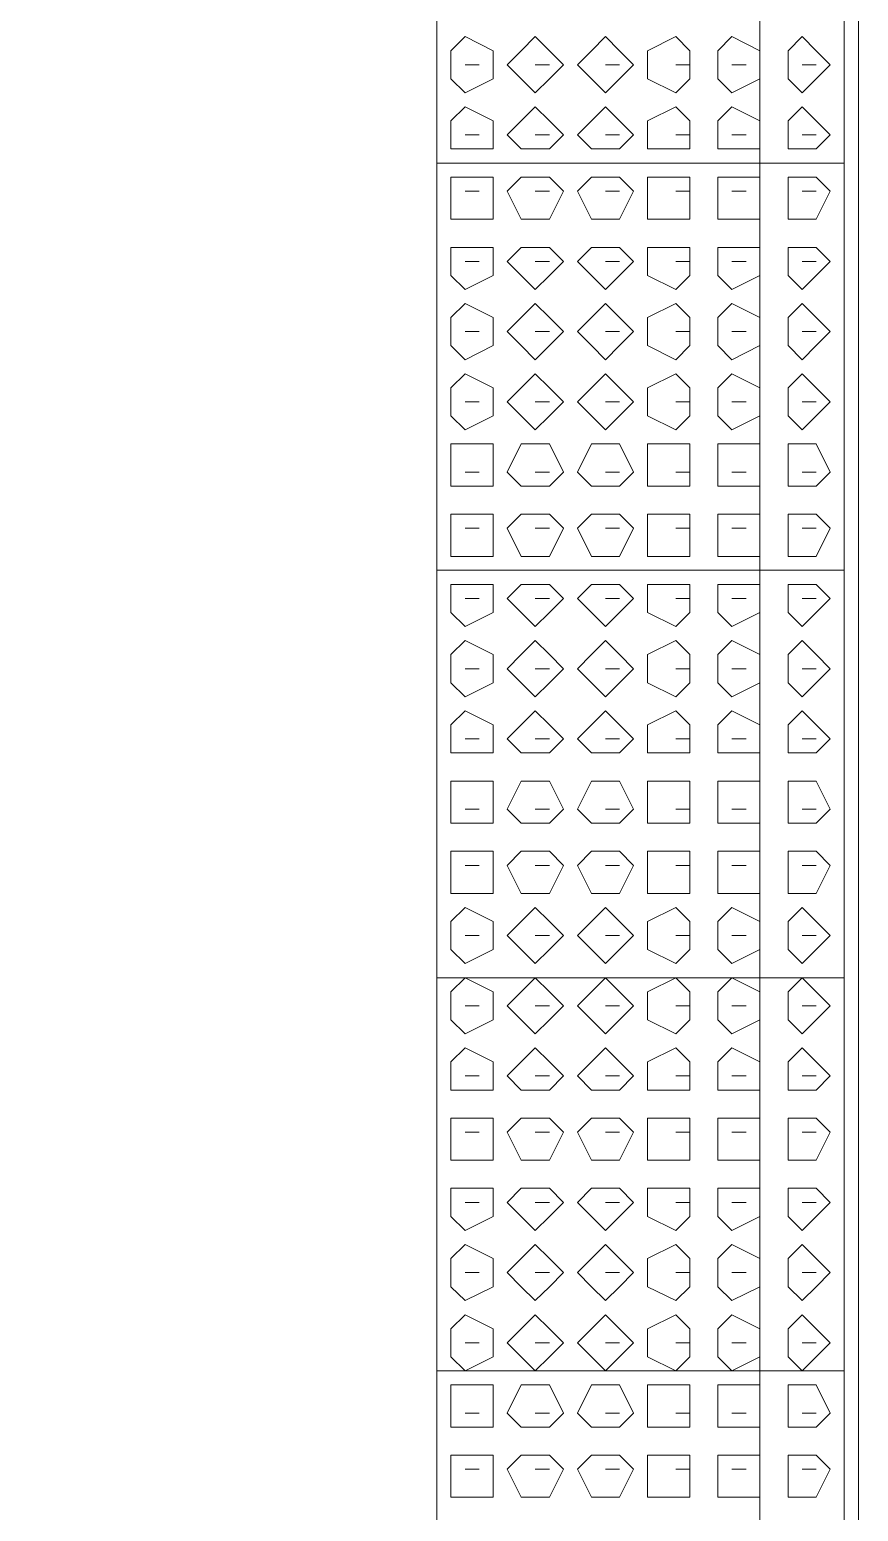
# Model space of a CAD drawing. Header units: millimetres. Extents: x -750 to 104995, y 68 to 66109.
# Drawn here: x 64679 to 65296, y 17342 to 18444 of the extents above; entities that cross this region are included whole.
import ezdxf

# ---------------------------------------------------------------- set-up
doc = ezdxf.new("R2010")
doc.units = ezdxf.units.MM
doc.layers.add('PDF_형상', color=7, linetype='Continuous')

msp = doc.modelspace()

# ---------------------------------------------------------------- linework, layer by layer
at = {"layer": 'PDF_형상', "lineweight": 5}
for points in [[(64679.3, 19546.9), (64679.3, 19243.8), (64982.4, 19243.8), (64982.4, 18940.8), (64982.4, 18648.2), (64982.4, 18345.1), (64982.4, 18042.1), (64982.4, 17739), (64982.4, 17446.4), (64982.4, 17143.4), (65285.4, 17143.4), (65285.4, 17446.4), (65285.4, 17739), (65285.4, 18042.1), (65285.4, 18345.1), (65285.4, 18648.2), (65285.4, 18940.8), (65285.4, 19243.8), (64982.4, 19243.8), (64982.4, 19546.9)], [(65003.3, 18418.3), (65013.7, 18418.3)], [(65055.5, 18418.3), (65066, 18418.3)], [(65107.8, 18418.3), (65118.2, 18418.3)], [(65160, 18418.3), (65170.5, 18418.3)], [(65201.8, 18418.3), (65212.3, 18418.3)], [(65254.1, 18418.3), (65264.5, 18418.3)], [(65003.3, 18366), (65013.7, 18366)], [(65055.5, 18366), (65066, 18366)], [(65107.8, 18366), (65118.2, 18366)], [(65160, 18366), (65170.5, 18366)], [(65201.8, 18366), (65212.3, 18366)], [(65254.1, 18366), (65264.5, 18366)], [(64982.4, 18345.1), (65285.4, 18345.1), (64982.4, 18345.1)], [(65003.3, 18324.2), (65013.7, 18324.2)], [(65055.5, 18324.2), (65066, 18324.2)], [(65107.8, 18324.2), (65118.2, 18324.2)], [(65160, 18324.2), (65170.5, 18324.2)], [(65201.8, 18324.2), (65212.3, 18324.2)], [(65254.1, 18324.2), (65264.5, 18324.2)], [(65003.3, 18272), (65013.7, 18272)], [(65055.5, 18272), (65066, 18272)], [(65107.8, 18272), (65118.2, 18272)], [(65160, 18272), (65170.5, 18272)], [(65201.8, 18272), (65212.3, 18272)], [(65254.1, 18272), (65264.5, 18272)], [(65003.3, 18219.7), (65013.7, 18219.7)], [(65055.5, 18219.7), (65066, 18219.7)], [(65107.8, 18219.7), (65118.2, 18219.7)], [(65160, 18219.7), (65170.5, 18219.7)], [(65201.8, 18219.7), (65212.3, 18219.7)], [(65254.1, 18219.7), (65264.5, 18219.7)], [(65003.3, 18167.5), (65013.7, 18167.5)], [(65055.5, 18167.5), (65066, 18167.5)], [(65107.8, 18167.5), (65118.2, 18167.5)], [(65160, 18167.5), (65170.5, 18167.5)], [(65201.8, 18167.5), (65212.3, 18167.5)], [(65254.1, 18167.5), (65264.5, 18167.5)], [(65003.3, 18115.2), (65013.7, 18115.2)], [(65055.5, 18115.2), (65066, 18115.2)], [(65107.8, 18115.2), (65118.2, 18115.2)], [(65160, 18115.2), (65170.5, 18115.2)], [(65201.8, 18115.2), (65212.3, 18115.2)], [(65254.1, 18115.2), (65264.5, 18115.2)], [(65003.3, 18073.4), (65013.7, 18073.4)], [(65055.5, 18073.4), (65066, 18073.4)], [(65107.8, 18073.4), (65118.2, 18073.4)], [(65160, 18073.4), (65170.5, 18073.4)], [(65201.8, 18073.4), (65212.3, 18073.4)], [(65254.1, 18073.4), (65264.5, 18073.4)], [(64982.4, 18042.1), (65285.4, 18042.1), (64982.4, 18042.1)], [(64982.4, 18042.1), (65285.4, 18042.1)], [(65003.3, 18021.2), (65013.7, 18021.2)], [(65055.5, 18021.2), (65066, 18021.2)], [(65107.8, 18021.2), (65118.2, 18021.2)], [(65160, 18021.2), (65170.5, 18021.2)], [(65201.8, 18021.2), (65212.3, 18021.2)], [(65254.1, 18021.2), (65264.5, 18021.2)], [(65003.3, 17968.9), (65013.7, 17968.9)], [(65055.5, 17968.9), (65066, 17968.9)], [(65107.8, 17968.9), (65118.2, 17968.9)], [(65160, 17968.9), (65170.5, 17968.9)], [(65201.8, 17968.9), (65212.3, 17968.9)], [(65254.1, 17968.9), (65264.5, 17968.9)], [(65003.3, 17916.7), (65013.7, 17916.7)], [(65055.5, 17916.7), (65066, 17916.7)], [(65107.8, 17916.7), (65118.2, 17916.7)], [(65160, 17916.7), (65170.5, 17916.7)], [(65201.8, 17916.7), (65212.3, 17916.7)], [(65254.1, 17916.7), (65264.5, 17916.7)], [(65003.3, 17864.4), (65013.7, 17864.4)], [(65055.5, 17864.4), (65066, 17864.4)], [(65107.8, 17864.4), (65118.2, 17864.4)], [(65160, 17864.4), (65170.5, 17864.4)], [(65201.8, 17864.4), (65212.3, 17864.4)], [(65254.1, 17864.4), (65264.5, 17864.4)], [(65003.3, 17822.6), (65013.7, 17822.6)], [(65055.5, 17822.6), (65066, 17822.6)], [(65107.8, 17822.6), (65118.2, 17822.6)], [(65160, 17822.6), (65170.5, 17822.6)], [(65201.8, 17822.6), (65212.3, 17822.6)], [(65254.1, 17822.6), (65264.5, 17822.6)], [(65003.3, 17770.4), (65013.7, 17770.4)], [(65055.5, 17770.4), (65066, 17770.4)], [(65107.8, 17770.4), (65118.2, 17770.4)], [(65160, 17770.4), (65170.5, 17770.4)], [(65201.8, 17770.4), (65212.3, 17770.4)], [(65254.1, 17770.4), (65264.5, 17770.4)], [(64982.4, 17739), (65285.4, 17739), (64982.4, 17739)], [(64982.4, 17739), (65285.4, 17739)], [(65003.3, 17718.1), (65013.7, 17718.1)], [(65055.5, 17718.1), (65066, 17718.1)], [(65107.8, 17718.1), (65118.2, 17718.1)], [(65160, 17718.1), (65170.5, 17718.1)], [(65201.8, 17718.1), (65212.3, 17718.1)], [(65254.1, 17718.1), (65264.5, 17718.1)], [(65003.3, 17665.9), (65013.7, 17665.9)], [(65055.5, 17665.9), (65066, 17665.9)], [(65107.8, 17665.9), (65118.2, 17665.9)], [(65160, 17665.9), (65170.5, 17665.9)], [(65201.8, 17665.9), (65212.3, 17665.9)], [(65254.1, 17665.9), (65264.5, 17665.9)], [(65003.3, 17624.1), (65013.7, 17624.1)], [(65055.5, 17624.1), (65066, 17624.1)], [(65107.8, 17624.1), (65118.2, 17624.1)], [(65160, 17624.1), (65170.5, 17624.1)], [(65201.8, 17624.1), (65212.3, 17624.1)], [(65254.1, 17624.1), (65264.5, 17624.1)], [(65003.3, 17571.8), (65013.7, 17571.8)], [(65055.5, 17571.8), (65066, 17571.8)], [(65107.8, 17571.8), (65118.2, 17571.8)], [(65160, 17571.8), (65170.5, 17571.8)], [(65201.8, 17571.8), (65212.3, 17571.8)], [(65254.1, 17571.8), (65264.5, 17571.8)], [(65003.3, 17519.6), (65013.7, 17519.6)], [(65055.5, 17519.6), (65066, 17519.6)], [(65107.8, 17519.6), (65118.2, 17519.6)], [(65160, 17519.6), (65170.5, 17519.6)], [(65201.8, 17519.6), (65212.3, 17519.6)], [(65254.1, 17519.6), (65264.5, 17519.6)], [(65003.3, 17467.3), (65013.7, 17467.3)], [(65055.5, 17467.3), (65066, 17467.3)], [(65107.8, 17467.3), (65118.2, 17467.3)], [(65160, 17467.3), (65170.5, 17467.3)], [(65201.8, 17467.3), (65212.3, 17467.3)], [(65254.1, 17467.3), (65264.5, 17467.3)], [(64982.4, 17446.4), (65285.4, 17446.4), (64982.4, 17446.4)], [(64982.4, 17446.4), (65285.4, 17446.4)], [(65003.3, 17415.1), (65013.7, 17415.1)], [(65055.5, 17415.1), (65066, 17415.1)], [(65107.8, 17415.1), (65118.2, 17415.1)], [(65160, 17415.1), (65170.5, 17415.1)], [(65201.8, 17415.1), (65212.3, 17415.1)], [(65254.1, 17415.1), (65264.5, 17415.1)], [(65003.3, 17373.3), (65013.7, 17373.3)], [(65055.5, 17373.3), (65066, 17373.3)], [(65107.8, 17373.3), (65118.2, 17373.3)], [(65160, 17373.3), (65170.5, 17373.3)], [(65201.8, 17373.3), (65212.3, 17373.3)], [(65254.1, 17373.3), (65264.5, 17373.3)]]:
    msp.add_lwpolyline(points, dxfattribs=at)
for points in [[(65295.9, 17310.6), (65295.9, 17216.5), (65275, 17216.5), (65295.9, 17216.5), (65295.9, 17310.6), (65295.9, 18533.2), (65222.7, 18533.2), (65222.7, 17310.6)], [(65024.2, 18418.3), (65024.2, 18428.7), (65003.3, 18439.2), (64992.8, 18428.7), (64992.8, 18418.3), (64992.8, 18407.8), (65003.3, 18397.4), (65024.2, 18407.8)], [(65076.4, 18418.3), (65066, 18428.7), (65055.5, 18439.2), (65045.1, 18428.7), (65034.6, 18418.3), (65045.1, 18407.8), (65055.5, 18397.4), (65066, 18407.8)], [(65128.7, 18418.3), (65118.2, 18428.7), (65107.8, 18439.2), (65097.3, 18428.7), (65086.9, 18418.3), (65097.3, 18407.8), (65107.8, 18397.4), (65118.2, 18407.8)], [(65170.5, 18418.3), (65170.5, 18428.7), (65160, 18439.2), (65139.1, 18428.7), (65139.1, 18418.3), (65139.1, 18407.8), (65160, 18397.4), (65170.5, 18407.8)], [(65222.7, 18418.3), (65222.7, 18428.7), (65201.8, 18439.2), (65191.4, 18428.7), (65191.4, 18418.3), (65191.4, 18407.8), (65201.8, 18397.4), (65222.7, 18407.8)], [(65275, 18418.3), (65264.5, 18428.7), (65254.1, 18439.2), (65243.6, 18428.7), (65243.6, 18418.3), (65243.6, 18407.8), (65254.1, 18397.4), (65264.5, 18407.8)], [(65024.2, 18366), (65024.2, 18376.5), (65003.3, 18386.9), (64992.8, 18376.5), (64992.8, 18366), (64992.8, 18355.6), (65003.3, 18355.6), (65024.2, 18355.6)], [(65076.4, 18366), (65066, 18376.5), (65055.5, 18386.9), (65045.1, 18376.5), (65034.6, 18366), (65045.1, 18355.6), (65055.5, 18355.6), (65066, 18355.6)], [(65128.7, 18366), (65118.2, 18376.5), (65107.8, 18386.9), (65097.3, 18376.5), (65086.9, 18366), (65097.3, 18355.6), (65107.8, 18355.6), (65118.2, 18355.6)], [(65170.5, 18366), (65170.5, 18376.5), (65160, 18386.9), (65139.1, 18376.5), (65139.1, 18366), (65139.1, 18355.6), (65160, 18355.6), (65170.5, 18355.6)], [(65222.7, 18366), (65222.7, 18376.5), (65201.8, 18386.9), (65191.4, 18376.5), (65191.4, 18366), (65191.4, 18355.6), (65201.8, 18355.6), (65222.7, 18355.6)], [(65275, 18366), (65264.5, 18376.5), (65254.1, 18386.9), (65243.6, 18376.5), (65243.6, 18366), (65243.6, 18355.6), (65254.1, 18355.6), (65264.5, 18355.6)], [(65024.2, 18324.2), (65024.2, 18334.7), (65003.3, 18334.7), (64992.8, 18334.7), (64992.8, 18324.2), (64992.8, 18303.3), (65003.3, 18303.3), (65024.2, 18303.3)], [(65076.4, 18324.2), (65066, 18334.7), (65055.5, 18334.7), (65045.1, 18334.7), (65034.6, 18324.2), (65045.1, 18303.3), (65055.5, 18303.3), (65066, 18303.3)], [(65128.7, 18324.2), (65118.2, 18334.7), (65107.8, 18334.7), (65097.3, 18334.7), (65086.9, 18324.2), (65097.3, 18303.3), (65107.8, 18303.3), (65118.2, 18303.3)], [(65170.5, 18324.2), (65170.5, 18334.7), (65160, 18334.7), (65139.1, 18334.7), (65139.1, 18324.2), (65139.1, 18303.3), (65160, 18303.3), (65170.5, 18303.3)], [(65222.7, 18324.2), (65222.7, 18334.7), (65201.8, 18334.7), (65191.4, 18334.7), (65191.4, 18324.2), (65191.4, 18303.3), (65201.8, 18303.3), (65222.7, 18303.3)], [(65275, 18324.2), (65264.5, 18334.7), (65254.1, 18334.7), (65243.6, 18334.7), (65243.6, 18324.2), (65243.6, 18303.3), (65254.1, 18303.3), (65264.5, 18303.3)], [(65024.2, 18272), (65024.2, 18282.4), (65003.3, 18282.4), (64992.8, 18282.4), (64992.8, 18272), (64992.8, 18261.5), (65003.3, 18251.1), (65024.2, 18261.5)], [(65076.4, 18272), (65066, 18282.4), (65055.5, 18282.4), (65045.1, 18282.4), (65034.6, 18272), (65045.1, 18261.5), (65055.5, 18251.1), (65066, 18261.5)], [(65128.7, 18272), (65118.2, 18282.4), (65107.8, 18282.4), (65097.3, 18282.4), (65086.9, 18272), (65097.3, 18261.5), (65107.8, 18251.1), (65118.2, 18261.5)], [(65170.5, 18272), (65170.5, 18282.4), (65160, 18282.4), (65139.1, 18282.4), (65139.1, 18272), (65139.1, 18261.5), (65160, 18251.1), (65170.5, 18261.5)], [(65222.7, 18272), (65222.7, 18282.4), (65201.8, 18282.4), (65191.4, 18282.4), (65191.4, 18272), (65191.4, 18261.5), (65201.8, 18251.1), (65222.7, 18261.5)], [(65275, 18272), (65264.5, 18282.4), (65254.1, 18282.4), (65243.6, 18282.4), (65243.6, 18272), (65243.6, 18261.5), (65254.1, 18251.1), (65264.5, 18261.5)], [(65024.2, 18219.7), (65024.2, 18230.2), (65003.3, 18240.6), (64992.8, 18230.2), (64992.8, 18219.7), (64992.8, 18209.3), (65003.3, 18198.8), (65024.2, 18209.3)], [(65076.4, 18219.7), (65066, 18230.2), (65055.5, 18240.6), (65045.1, 18230.2), (65034.6, 18219.7), (65045.1, 18209.3), (65055.5, 18198.8), (65066, 18209.3)], [(65128.7, 18219.7), (65118.2, 18230.2), (65107.8, 18240.6), (65097.3, 18230.2), (65086.9, 18219.7), (65097.3, 18209.3), (65107.8, 18198.8), (65118.2, 18209.3)], [(65170.5, 18219.7), (65170.5, 18230.2), (65160, 18240.6), (65139.1, 18230.2), (65139.1, 18219.7), (65139.1, 18209.3), (65160, 18198.8), (65170.5, 18209.3)], [(65222.7, 18219.7), (65222.7, 18230.2), (65201.8, 18240.6), (65191.4, 18230.2), (65191.4, 18219.7), (65191.4, 18209.3), (65201.8, 18198.8), (65222.7, 18209.3)], [(65275, 18219.7), (65264.5, 18230.2), (65254.1, 18240.6), (65243.6, 18230.2), (65243.6, 18219.7), (65243.6, 18209.3), (65254.1, 18198.8), (65264.5, 18209.3)], [(65024.2, 18167.5), (65024.2, 18177.9), (65003.3, 18188.4), (64992.8, 18177.9), (64992.8, 18167.5), (64992.8, 18157), (65003.3, 18146.6), (65024.2, 18157)], [(65076.4, 18167.5), (65066, 18177.9), (65055.5, 18188.4), (65045.1, 18177.9), (65034.6, 18167.5), (65045.1, 18157), (65055.5, 18146.6), (65066, 18157)], [(65128.7, 18167.5), (65118.2, 18177.9), (65107.8, 18188.4), (65097.3, 18177.9), (65086.9, 18167.5), (65097.3, 18157), (65107.8, 18146.6), (65118.2, 18157)], [(65170.5, 18167.5), (65170.5, 18177.9), (65160, 18188.4), (65139.1, 18177.9), (65139.1, 18167.5), (65139.1, 18157), (65160, 18146.6), (65170.5, 18157)], [(65222.7, 18167.5), (65222.7, 18177.9), (65201.8, 18188.4), (65191.4, 18177.9), (65191.4, 18167.5), (65191.4, 18157), (65201.8, 18146.6), (65222.7, 18157)], [(65275, 18167.5), (65264.5, 18177.9), (65254.1, 18188.4), (65243.6, 18177.9), (65243.6, 18167.5), (65243.6, 18157), (65254.1, 18146.6), (65264.5, 18157)], [(65024.2, 18115.2), (65024.2, 18136.1), (65003.3, 18136.1), (64992.8, 18136.1), (64992.8, 18115.2), (64992.8, 18104.8), (65003.3, 18104.8), (65024.2, 18104.8)], [(65076.4, 18115.2), (65066, 18136.1), (65055.5, 18136.1), (65045.1, 18136.1), (65034.6, 18115.2), (65045.1, 18104.8), (65055.5, 18104.8), (65066, 18104.8)], [(65128.7, 18115.2), (65118.2, 18136.1), (65107.8, 18136.1), (65097.3, 18136.1), (65086.9, 18115.2), (65097.3, 18104.8), (65107.8, 18104.8), (65118.2, 18104.8)], [(65170.5, 18115.2), (65170.5, 18136.1), (65160, 18136.1), (65139.1, 18136.1), (65139.1, 18115.2), (65139.1, 18104.8), (65160, 18104.8), (65170.5, 18104.8)], [(65222.7, 18115.2), (65222.7, 18136.1), (65201.8, 18136.1), (65191.4, 18136.1), (65191.4, 18115.2), (65191.4, 18104.8), (65201.8, 18104.8), (65222.7, 18104.8)], [(65275, 18115.2), (65264.5, 18136.1), (65254.1, 18136.1), (65243.6, 18136.1), (65243.6, 18115.2), (65243.6, 18104.8), (65254.1, 18104.8), (65264.5, 18104.8)], [(65024.2, 18073.4), (65024.2, 18083.9), (65003.3, 18083.9), (64992.8, 18083.9), (64992.8, 18073.4), (64992.8, 18052.5), (65003.3, 18052.5), (65024.2, 18052.5)], [(65076.4, 18073.4), (65066, 18083.9), (65055.5, 18083.9), (65045.1, 18083.9), (65034.6, 18073.4), (65045.1, 18052.5), (65055.5, 18052.5), (65066, 18052.5)], [(65128.7, 18073.4), (65118.2, 18083.9), (65107.8, 18083.9), (65097.3, 18083.9), (65086.9, 18073.4), (65097.3, 18052.5), (65107.8, 18052.5), (65118.2, 18052.5)], [(65170.5, 18073.4), (65170.5, 18083.9), (65160, 18083.9), (65139.1, 18083.9), (65139.1, 18073.4), (65139.1, 18052.5), (65160, 18052.5), (65170.5, 18052.5)], [(65222.7, 18073.4), (65222.7, 18083.9), (65201.8, 18083.9), (65191.4, 18083.9), (65191.4, 18073.4), (65191.4, 18052.5), (65201.8, 18052.5), (65222.7, 18052.5)], [(65275, 18073.4), (65264.5, 18083.9), (65254.1, 18083.9), (65243.6, 18083.9), (65243.6, 18073.4), (65243.6, 18052.5), (65254.1, 18052.5), (65264.5, 18052.5)], [(65024.2, 18021.2), (65024.2, 18031.6), (65003.3, 18031.6), (64992.8, 18031.6), (64992.8, 18021.2), (64992.8, 18010.7), (65003.3, 18000.3), (65024.2, 18010.7)], [(65076.4, 18021.2), (65066, 18031.6), (65055.5, 18031.6), (65045.1, 18031.6), (65034.6, 18021.2), (65045.1, 18010.7), (65055.5, 18000.3), (65066, 18010.7)], [(65128.7, 18021.2), (65118.2, 18031.6), (65107.8, 18031.6), (65097.3, 18031.6), (65086.9, 18021.2), (65097.3, 18010.7), (65107.8, 18000.3), (65118.2, 18010.7)], [(65170.5, 18021.2), (65170.5, 18031.6), (65160, 18031.6), (65139.1, 18031.6), (65139.1, 18021.2), (65139.1, 18010.7), (65160, 18000.3), (65170.5, 18010.7)], [(65222.7, 18021.2), (65222.7, 18031.6), (65201.8, 18031.6), (65191.4, 18031.6), (65191.4, 18021.2), (65191.4, 18010.7), (65201.8, 18000.3), (65222.7, 18010.7)], [(65275, 18021.2), (65264.5, 18031.6), (65254.1, 18031.6), (65243.6, 18031.6), (65243.6, 18021.2), (65243.6, 18010.7), (65254.1, 18000.3), (65264.5, 18010.7)], [(65024.2, 17968.9), (65024.2, 17979.4), (65003.3, 17989.8), (64992.8, 17979.4), (64992.8, 17968.9), (64992.8, 17958.5), (65003.3, 17948), (65024.2, 17958.5)], [(65076.4, 17968.9), (65066, 17979.4), (65055.5, 17989.8), (65045.1, 17979.4), (65034.6, 17968.9), (65045.1, 17958.5), (65055.5, 17948), (65066, 17958.5)], [(65128.7, 17968.9), (65118.2, 17979.4), (65107.8, 17989.8), (65097.3, 17979.4), (65086.9, 17968.9), (65097.3, 17958.5), (65107.8, 17948), (65118.2, 17958.5)], [(65170.5, 17968.9), (65170.5, 17979.4), (65160, 17989.8), (65139.1, 17979.4), (65139.1, 17968.9), (65139.1, 17958.5), (65160, 17948), (65170.5, 17958.5)], [(65222.7, 17968.9), (65222.7, 17979.4), (65201.8, 17989.8), (65191.4, 17979.4), (65191.4, 17968.9), (65191.4, 17958.5), (65201.8, 17948), (65222.7, 17958.5)], [(65275, 17968.9), (65264.5, 17979.4), (65254.1, 17989.8), (65243.6, 17979.4), (65243.6, 17968.9), (65243.6, 17958.5), (65254.1, 17948), (65264.5, 17958.5)], [(65024.2, 17916.7), (65024.2, 17927.1), (65003.3, 17937.6), (64992.8, 17927.1), (64992.8, 17916.7), (64992.8, 17906.2), (65003.3, 17906.2), (65024.2, 17906.2)], [(65076.4, 17916.7), (65066, 17927.1), (65055.5, 17937.6), (65045.1, 17927.1), (65034.6, 17916.7), (65045.1, 17906.2), (65055.5, 17906.2), (65066, 17906.2)], [(65128.7, 17916.7), (65118.2, 17927.1), (65107.8, 17937.6), (65097.3, 17927.1), (65086.9, 17916.7), (65097.3, 17906.2), (65107.8, 17906.2), (65118.2, 17906.2)], [(65170.5, 17916.7), (65170.5, 17927.1), (65160, 17937.6), (65139.1, 17927.1), (65139.1, 17916.7), (65139.1, 17906.2), (65160, 17906.2), (65170.5, 17906.2)], [(65222.7, 17916.7), (65222.7, 17927.1), (65201.8, 17937.6), (65191.4, 17927.1), (65191.4, 17916.7), (65191.4, 17906.2), (65201.8, 17906.2), (65222.7, 17906.2)], [(65275, 17916.7), (65264.5, 17927.1), (65254.1, 17937.6), (65243.6, 17927.1), (65243.6, 17916.7), (65243.6, 17906.2), (65254.1, 17906.2), (65264.5, 17906.2)], [(65024.2, 17864.4), (65024.2, 17885.3), (65003.3, 17885.3), (64992.8, 17885.3), (64992.8, 17864.4), (64992.8, 17854), (65003.3, 17854), (65024.2, 17854)], [(65076.4, 17864.4), (65066, 17885.3), (65055.5, 17885.3), (65045.1, 17885.3), (65034.6, 17864.4), (65045.1, 17854), (65055.5, 17854), (65066, 17854)], [(65128.7, 17864.4), (65118.2, 17885.3), (65107.8, 17885.3), (65097.3, 17885.3), (65086.9, 17864.4), (65097.3, 17854), (65107.8, 17854), (65118.2, 17854)], [(65170.5, 17864.4), (65170.5, 17885.3), (65160, 17885.3), (65139.1, 17885.3), (65139.1, 17864.4), (65139.1, 17854), (65160, 17854), (65170.5, 17854)], [(65222.7, 17864.4), (65222.7, 17885.3), (65201.8, 17885.3), (65191.4, 17885.3), (65191.4, 17864.4), (65191.4, 17854), (65201.8, 17854), (65222.7, 17854)], [(65275, 17864.4), (65264.5, 17885.3), (65254.1, 17885.3), (65243.6, 17885.3), (65243.6, 17864.4), (65243.6, 17854), (65254.1, 17854), (65264.5, 17854)], [(65024.2, 17822.6), (65024.2, 17833.1), (65003.3, 17833.1), (64992.8, 17833.1), (64992.8, 17822.6), (64992.8, 17801.7), (65003.3, 17801.7), (65024.2, 17801.7)], [(65076.4, 17822.6), (65066, 17833.1), (65055.5, 17833.1), (65045.1, 17833.1), (65034.6, 17822.6), (65045.1, 17801.7), (65055.5, 17801.7), (65066, 17801.7)], [(65128.7, 17822.6), (65118.2, 17833.1), (65107.8, 17833.1), (65097.3, 17833.1), (65086.9, 17822.6), (65097.3, 17801.7), (65107.8, 17801.7), (65118.2, 17801.7)], [(65170.5, 17822.6), (65170.5, 17833.1), (65160, 17833.1), (65139.1, 17833.1), (65139.1, 17822.6), (65139.1, 17801.7), (65160, 17801.7), (65170.5, 17801.7)], [(65222.7, 17822.6), (65222.7, 17833.1), (65201.8, 17833.1), (65191.4, 17833.1), (65191.4, 17822.6), (65191.4, 17801.7), (65201.8, 17801.7), (65222.7, 17801.7)], [(65275, 17822.6), (65264.5, 17833.1), (65254.1, 17833.1), (65243.6, 17833.1), (65243.6, 17822.6), (65243.6, 17801.7), (65254.1, 17801.7), (65264.5, 17801.7)], [(65024.2, 17770.4), (65024.2, 17780.8), (65003.3, 17791.3), (64992.8, 17780.8), (64992.8, 17770.4), (64992.8, 17759.9), (65003.3, 17749.5), (65024.2, 17759.9)], [(65076.4, 17770.4), (65066, 17780.8), (65055.5, 17791.3), (65045.1, 17780.8), (65034.6, 17770.4), (65045.1, 17759.9), (65055.5, 17749.5), (65066, 17759.9)], [(65128.7, 17770.4), (65118.2, 17780.8), (65107.8, 17791.3), (65097.3, 17780.8), (65086.9, 17770.4), (65097.3, 17759.9), (65107.8, 17749.5), (65118.2, 17759.9)], [(65170.5, 17770.4), (65170.5, 17780.8), (65160, 17791.3), (65139.1, 17780.8), (65139.1, 17770.4), (65139.1, 17759.9), (65160, 17749.5), (65170.5, 17759.9)], [(65222.7, 17770.4), (65222.7, 17780.8), (65201.8, 17791.3), (65191.4, 17780.8), (65191.4, 17770.4), (65191.4, 17759.9), (65201.8, 17749.5), (65222.7, 17759.9)], [(65275, 17770.4), (65264.5, 17780.8), (65254.1, 17791.3), (65243.6, 17780.8), (65243.6, 17770.4), (65243.6, 17759.9), (65254.1, 17749.5), (65264.5, 17759.9)], [(65024.2, 17718.1), (65024.2, 17728.6), (65003.3, 17739), (64992.8, 17728.6), (64992.8, 17718.1), (64992.8, 17707.7), (65003.3, 17697.2), (65024.2, 17707.7)], [(65076.4, 17718.1), (65066, 17728.6), (65055.5, 17739), (65045.1, 17728.6), (65034.6, 17718.1), (65045.1, 17707.7), (65055.5, 17697.2), (65066, 17707.7)], [(65128.7, 17718.1), (65118.2, 17728.6), (65107.8, 17739), (65097.3, 17728.6), (65086.9, 17718.1), (65097.3, 17707.7), (65107.8, 17697.2), (65118.2, 17707.7)], [(65170.5, 17718.1), (65170.5, 17728.6), (65160, 17739), (65139.1, 17728.6), (65139.1, 17718.1), (65139.1, 17707.7), (65160, 17697.2), (65170.5, 17707.7)], [(65222.7, 17718.1), (65222.7, 17728.6), (65201.8, 17739), (65191.4, 17728.6), (65191.4, 17718.1), (65191.4, 17707.7), (65201.8, 17697.2), (65222.7, 17707.7)], [(65275, 17718.1), (65264.5, 17728.6), (65254.1, 17739), (65243.6, 17728.6), (65243.6, 17718.1), (65243.6, 17707.7), (65254.1, 17697.2), (65264.5, 17707.7)], [(65024.2, 17665.9), (65024.2, 17676.3), (65003.3, 17686.8), (64992.8, 17676.3), (64992.8, 17665.9), (64992.8, 17655.4), (65003.3, 17655.4), (65024.2, 17655.4)], [(65076.4, 17665.9), (65066, 17676.3), (65055.5, 17686.8), (65045.1, 17676.3), (65034.6, 17665.9), (65045.1, 17655.4), (65055.5, 17655.4), (65066, 17655.4)], [(65128.7, 17665.9), (65118.2, 17676.3), (65107.8, 17686.8), (65097.3, 17676.3), (65086.9, 17665.9), (65097.3, 17655.4), (65107.8, 17655.4), (65118.2, 17655.4)], [(65170.5, 17665.9), (65170.5, 17676.3), (65160, 17686.8), (65139.1, 17676.3), (65139.1, 17665.9), (65139.1, 17655.4), (65160, 17655.4), (65170.5, 17655.4)], [(65222.7, 17665.9), (65222.7, 17676.3), (65201.8, 17686.8), (65191.4, 17676.3), (65191.4, 17665.9), (65191.4, 17655.4), (65201.8, 17655.4), (65222.7, 17655.4)], [(65275, 17665.9), (65264.5, 17676.3), (65254.1, 17686.8), (65243.6, 17676.3), (65243.6, 17665.9), (65243.6, 17655.4), (65254.1, 17655.4), (65264.5, 17655.4)], [(65024.2, 17624.1), (65024.2, 17634.5), (65003.3, 17634.5), (64992.8, 17634.5), (64992.8, 17624.1), (64992.8, 17603.2), (65003.3, 17603.2), (65024.2, 17603.2)], [(65076.4, 17624.1), (65066, 17634.5), (65055.5, 17634.5), (65045.1, 17634.5), (65034.6, 17624.1), (65045.1, 17603.2), (65055.5, 17603.2), (65066, 17603.2)], [(65128.7, 17624.1), (65118.2, 17634.5), (65107.8, 17634.5), (65097.3, 17634.5), (65086.9, 17624.1), (65097.3, 17603.2), (65107.8, 17603.2), (65118.2, 17603.2)], [(65170.5, 17624.1), (65170.5, 17634.5), (65160, 17634.5), (65139.1, 17634.5), (65139.1, 17624.1), (65139.1, 17603.2), (65160, 17603.2), (65170.5, 17603.2)], [(65222.7, 17624.1), (65222.7, 17634.5), (65201.8, 17634.5), (65191.4, 17634.5), (65191.4, 17624.1), (65191.4, 17603.2), (65201.8, 17603.2), (65222.7, 17603.2)], [(65275, 17624.1), (65264.5, 17634.5), (65254.1, 17634.5), (65243.6, 17634.5), (65243.6, 17624.1), (65243.6, 17603.2), (65254.1, 17603.2), (65264.5, 17603.2)], [(65024.2, 17571.8), (65024.2, 17582.3), (65003.3, 17582.3), (64992.8, 17582.3), (64992.8, 17571.8), (64992.8, 17561.4), (65003.3, 17550.9), (65024.2, 17561.4)], [(65076.4, 17571.8), (65066, 17582.3), (65055.5, 17582.3), (65045.1, 17582.3), (65034.6, 17571.8), (65045.1, 17561.4), (65055.5, 17550.9), (65066, 17561.4)], [(65128.7, 17571.8), (65118.2, 17582.3), (65107.8, 17582.3), (65097.3, 17582.3), (65086.9, 17571.8), (65097.3, 17561.4), (65107.8, 17550.9), (65118.2, 17561.4)], [(65170.5, 17571.8), (65170.5, 17582.3), (65160, 17582.3), (65139.1, 17582.3), (65139.1, 17571.8), (65139.1, 17561.4), (65160, 17550.9), (65170.5, 17561.4)], [(65222.7, 17571.8), (65222.7, 17582.3), (65201.8, 17582.3), (65191.4, 17582.3), (65191.4, 17571.8), (65191.4, 17561.4), (65201.8, 17550.9), (65222.7, 17561.4)], [(65275, 17571.8), (65264.5, 17582.3), (65254.1, 17582.3), (65243.6, 17582.3), (65243.6, 17571.8), (65243.6, 17561.4), (65254.1, 17550.9), (65264.5, 17561.4)], [(65024.2, 17519.6), (65024.2, 17530), (65003.3, 17540.5), (64992.8, 17530), (64992.8, 17519.6), (64992.8, 17509.1), (65003.3, 17498.7), (65024.2, 17509.1)], [(65076.4, 17519.6), (65066, 17530), (65055.5, 17540.5), (65045.1, 17530), (65034.6, 17519.6), (65045.1, 17509.1), (65055.5, 17498.7), (65066, 17509.1)], [(65128.7, 17519.6), (65118.2, 17530), (65107.8, 17540.5), (65097.3, 17530), (65086.9, 17519.6), (65097.3, 17509.1), (65107.8, 17498.7), (65118.2, 17509.1)], [(65170.5, 17519.6), (65170.5, 17530), (65160, 17540.5), (65139.1, 17530), (65139.1, 17519.6), (65139.1, 17509.1), (65160, 17498.7), (65170.5, 17509.1)], [(65222.7, 17519.6), (65222.7, 17530), (65201.8, 17540.5), (65191.4, 17530), (65191.4, 17519.6), (65191.4, 17509.1), (65201.8, 17498.7), (65222.7, 17509.1)], [(65275, 17519.6), (65264.5, 17530), (65254.1, 17540.5), (65243.6, 17530), (65243.6, 17519.6), (65243.6, 17509.1), (65254.1, 17498.7), (65264.5, 17509.1)], [(65024.2, 17467.3), (65024.2, 17477.8), (65003.3, 17488.2), (64992.8, 17477.8), (64992.8, 17467.3), (64992.8, 17456.9), (65003.3, 17446.4), (65024.2, 17456.9)], [(65076.4, 17467.3), (65066, 17477.8), (65055.5, 17488.2), (65045.1, 17477.8), (65034.6, 17467.3), (65045.1, 17456.9), (65055.5, 17446.4), (65066, 17456.9)], [(65128.7, 17467.3), (65118.2, 17477.8), (65107.8, 17488.2), (65097.3, 17477.8), (65086.9, 17467.3), (65097.3, 17456.9), (65107.8, 17446.4), (65118.2, 17456.9)], [(65170.5, 17467.3), (65170.5, 17477.8), (65160, 17488.2), (65139.1, 17477.8), (65139.1, 17467.3), (65139.1, 17456.9), (65160, 17446.4), (65170.5, 17456.9)], [(65222.7, 17467.3), (65222.7, 17477.8), (65201.8, 17488.2), (65191.4, 17477.8), (65191.4, 17467.3), (65191.4, 17456.9), (65201.8, 17446.4), (65222.7, 17456.9)], [(65275, 17467.3), (65264.5, 17477.8), (65254.1, 17488.2), (65243.6, 17477.8), (65243.6, 17467.3), (65243.6, 17456.9), (65254.1, 17446.4), (65264.5, 17456.9)], [(65024.2, 17415.1), (65024.2, 17436), (65003.3, 17436), (64992.8, 17436), (64992.8, 17415.1), (64992.8, 17404.6), (65003.3, 17404.6), (65024.2, 17404.6)], [(65076.4, 17415.1), (65066, 17436), (65055.5, 17436), (65045.1, 17436), (65034.6, 17415.1), (65045.1, 17404.6), (65055.5, 17404.6), (65066, 17404.6)], [(65128.7, 17415.1), (65118.2, 17436), (65107.8, 17436), (65097.3, 17436), (65086.9, 17415.1), (65097.3, 17404.6), (65107.8, 17404.6), (65118.2, 17404.6)], [(65170.5, 17415.1), (65170.5, 17436), (65160, 17436), (65139.1, 17436), (65139.1, 17415.1), (65139.1, 17404.6), (65160, 17404.6), (65170.5, 17404.6)], [(65222.7, 17415.1), (65222.7, 17436), (65201.8, 17436), (65191.4, 17436), (65191.4, 17415.1), (65191.4, 17404.6), (65201.8, 17404.6), (65222.7, 17404.6)], [(65275, 17415.1), (65264.5, 17436), (65254.1, 17436), (65243.6, 17436), (65243.6, 17415.1), (65243.6, 17404.6), (65254.1, 17404.6), (65264.5, 17404.6)], [(65024.2, 17373.3), (65024.2, 17383.7), (65003.3, 17383.7), (64992.8, 17383.7), (64992.8, 17373.3), (64992.8, 17352.4), (65003.3, 17352.4), (65024.2, 17352.4)], [(65076.4, 17373.3), (65066, 17383.7), (65055.5, 17383.7), (65045.1, 17383.7), (65034.6, 17373.3), (65045.1, 17352.4), (65055.5, 17352.4), (65066, 17352.4)], [(65128.7, 17373.3), (65118.2, 17383.7), (65107.8, 17383.7), (65097.3, 17383.7), (65086.9, 17373.3), (65097.3, 17352.4), (65107.8, 17352.4), (65118.2, 17352.4)], [(65170.5, 17373.3), (65170.5, 17383.7), (65160, 17383.7), (65139.1, 17383.7), (65139.1, 17373.3), (65139.1, 17352.4), (65160, 17352.4), (65170.5, 17352.4)], [(65222.7, 17373.3), (65222.7, 17383.7), (65201.8, 17383.7), (65191.4, 17383.7), (65191.4, 17373.3), (65191.4, 17352.4), (65201.8, 17352.4), (65222.7, 17352.4)], [(65275, 17373.3), (65264.5, 17383.7), (65254.1, 17383.7), (65243.6, 17383.7), (65243.6, 17373.3), (65243.6, 17352.4), (65254.1, 17352.4), (65264.5, 17352.4)]]:
    msp.add_lwpolyline(points, close=True, dxfattribs=at)

doc.saveas('drawing.dxf')
